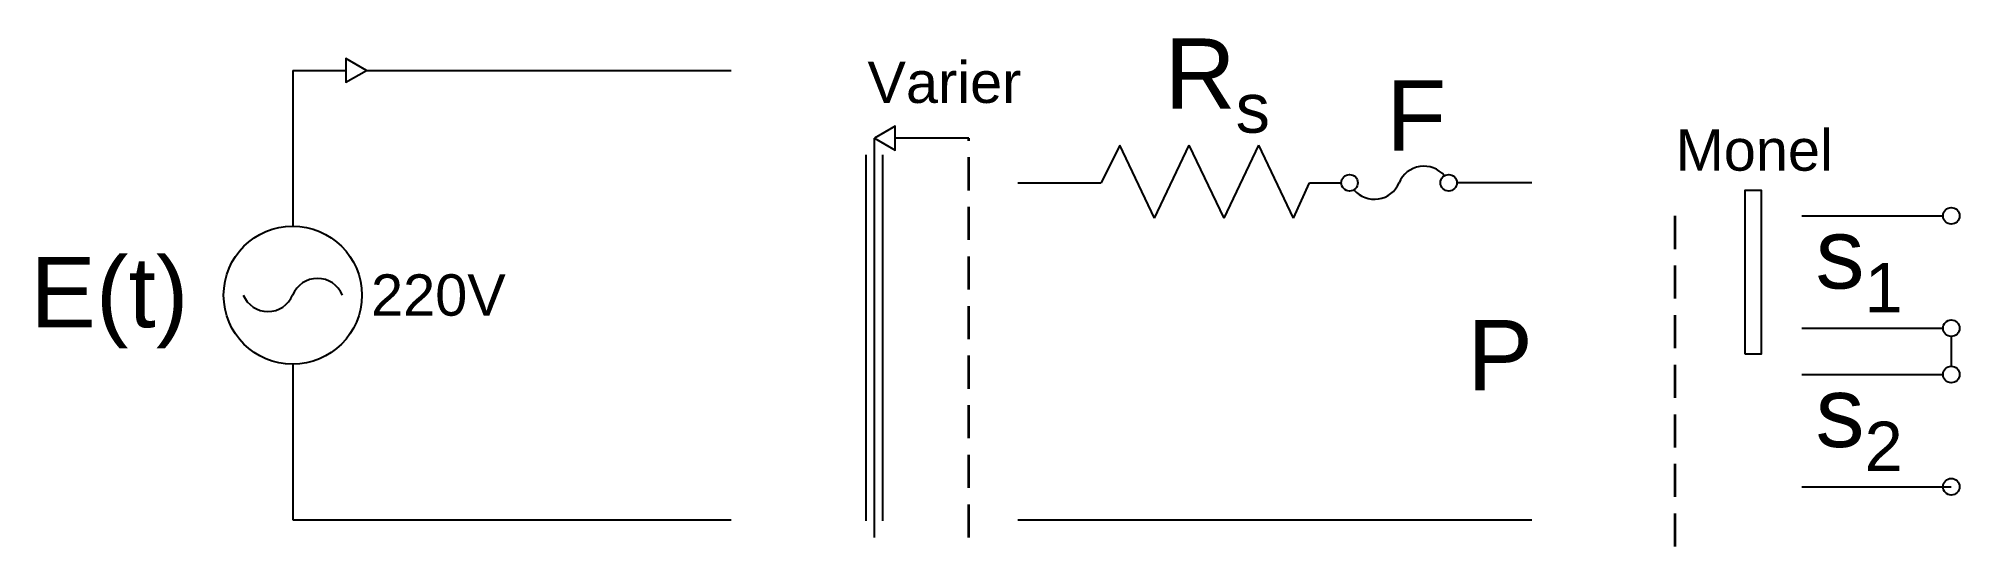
# Model space of a CAD drawing. Header units: millimetres. Extents: x 2683 to 2799, y 1615 to 1645.
import ezdxf

# ---------------------------------------------------------------- set-up
doc = ezdxf.new("R2010")
doc.units = ezdxf.units.MM
doc.linetypes.add('JIS_02_2.0', pattern=[3, 2, -1])
doc.layers.add('punteado', color=7, linetype='JIS_02_2.0', lineweight=35)
doc.styles.get("Standard").update_dxf_attribs({"font": 'arial.ttf'})

msp = doc.modelspace()

# ---------------------------------------------------------------- linework, layer by layer
for p, q in [((2698.12, 1643.44, 34.94), (2698.12, 1634.02, 28.61)), ((2698.12, 1643.44, 34.94), (2701.34, 1643.44, 34.94)), ((2702.59, 1643.44, 34.94), (2724.65, 1643.44, 34.94)), ((2733.33, 1615.18, 25.44), (2733.33, 1639.34, 25.44)), ((2739.05, 1639.34, 25.44), (2734.58, 1639.34, 25.44)), ((2748.19, 1638.92, 31.77), (2747.05, 1636.64, 31.77)), ((2750.29, 1634.5, 31.77), (2748.19, 1638.92, 31.77)), ((2750.29, 1634.5, 31.77), (2752.39, 1638.92, 31.77)), ((2754.49, 1634.5, 31.77), (2752.39, 1638.92, 31.77)), ((2754.49, 1634.5, 31.77), (2756.6, 1638.92, 31.77)), ((2758.7, 1634.5, 31.77), (2756.6, 1638.92, 31.77)), ((2732.83, 1616.18, 25.44), (2732.83, 1638.34, 25.44)), ((2733.83, 1616.18, 25.44), (2733.83, 1638.34, 25.44)), ((2742.01, 1636.64, 31.77), (2747.05, 1636.64, 31.77)), ((2747.05, 1636.64, 31.77), (2747.05, 1636.64, 31.77)), ((2758.7, 1634.5, 31.77), (2759.66, 1636.64, 31.77)), ((2759.66, 1636.64, 31.77), (2761.59, 1636.64, 31.77)), ((2773.12, 1636.64, 31.77), (2768.59, 1636.64, 31.77)), ((2789.46, 1634.64, 31.77), (2798.01, 1634.64, 31.77)), ((2789.47, 1627.84, 34.94), (2798.01, 1627.84, 34.94)), ((2798.51, 1627.34), (2798.51, 1625.54)), ((2698.12, 1625.66, 28.61), (2698.12, 1616.25, 22.27)), ((2789.47, 1625.04, 34.94), (2798.01, 1625.04, 34.94)), ((2789.46, 1618.25, 31.77), (2798.51, 1618.25, 31.77)), ((2698.12, 1616.25, 22.27), (2724.65, 1616.25, 22.27)), ((2742.01, 1616.25, 22.27), (2773.12, 1616.25, 22.27))]:
    msp.add_line(p, q)
for points, elevation in [([(2702.59, 1643.44), (2701.34, 1644.16), (2701.34, 1642.72)], 34.94), ([(2733.33, 1639.34), (2734.58, 1638.62), (2734.58, 1640.07)], 25.44), ([(2786.02, 1626.3), (2787.02, 1626.3), (2787.02, 1636.18), (2786.02, 1636.18)], 33.36)]:
    msp.add_lwpolyline(points, close=True, dxfattribs=dict(elevation=elevation))
for centre, radius in [((2762.09, 1636.64, 31.77), 0.5), ((2768.09, 1636.64, 31.77), 0.5), ((2798.51, 1634.64, 31.77), 0.5), ((2698.12, 1629.84, 28.61), 4.18), ((2798.51, 1627.84), 0.5), ((2798.51, 1625.04, 34.94), 0.5), ((2798.51, 1618.25, 31.77), 0.5)]:
    msp.add_circle(centre, radius)
for centre, radius, start, end in [((2766.59, 1636.01, 31.77), 1.63, 40.3196, 157.3801), ((2763.59, 1637.26, 31.77), 1.62, 220.3196, 337.3801), ((2699.62, 1629.22, 28.61), 1.63, 22.6199, 157.3801), ((2696.62, 1630.47, 28.61), 1.62, 202.6199, 337.3801)]:
    msp.add_arc(centre, radius, start, end)
at = {"layer": 'punteado'}
for p, q in [((2739.05, 1615.18, 25.44), (2739.05, 1639.34, 25.44)), ((2781.8, 1614.63, 22.27), (2781.8, 1635.56, 22.27))]:
    msp.add_line(p, q, dxfattribs=at)

# ---------------------------------------------------------------- texts
at = {"attachment_point": 1}
for s, width, gutter_width, insert, char_height in [('\\A1;R{\\H0.7x;\\S^ s;}', 6.9526, 12.5, (2750.9, 1645.37, 39.74), 4.2554), ('\\A1;Varier', 6.9526, 12.5, (2732.91, 1643.97, 39.74), 2.5), ('\\A1;F', 6.9526, 12.5, (2764.31, 1642.84, 39.74), 4.255), ('\\A1;Monel', 6.9526, 12.5, (2781.83, 1639.87, 39.74), 2.5), ('\\A1;s{\\H0.7x;\\S^ 1;}', 6.9526, 12.5, (2790.29, 1634.5, 39.74), 4.2554), ('E(t)', 7.4016, 21.28, (2682.24, 1632.15, 28.61), 4.255), ('\\A1;220V', 6.9526, 12.5, (2702.86, 1631.1, 39.74), 2.5), ('\\A1;P', 6.9526, 12.5, (2769.22, 1628.34, 79.48), 4.255), ('\\A1;s{\\H0.7x;\\S^ 2;}', 6.9526, 12.5, (2790.29, 1624.91, 42.91), 4.2554)]:
    msp.add_mtext_dynamic_manual_height_columns(s, width=width, gutter_width=gutter_width, heights=[0], dxfattribs=dict(at, insert=insert, char_height=char_height))

doc.saveas('drawing.dxf')
